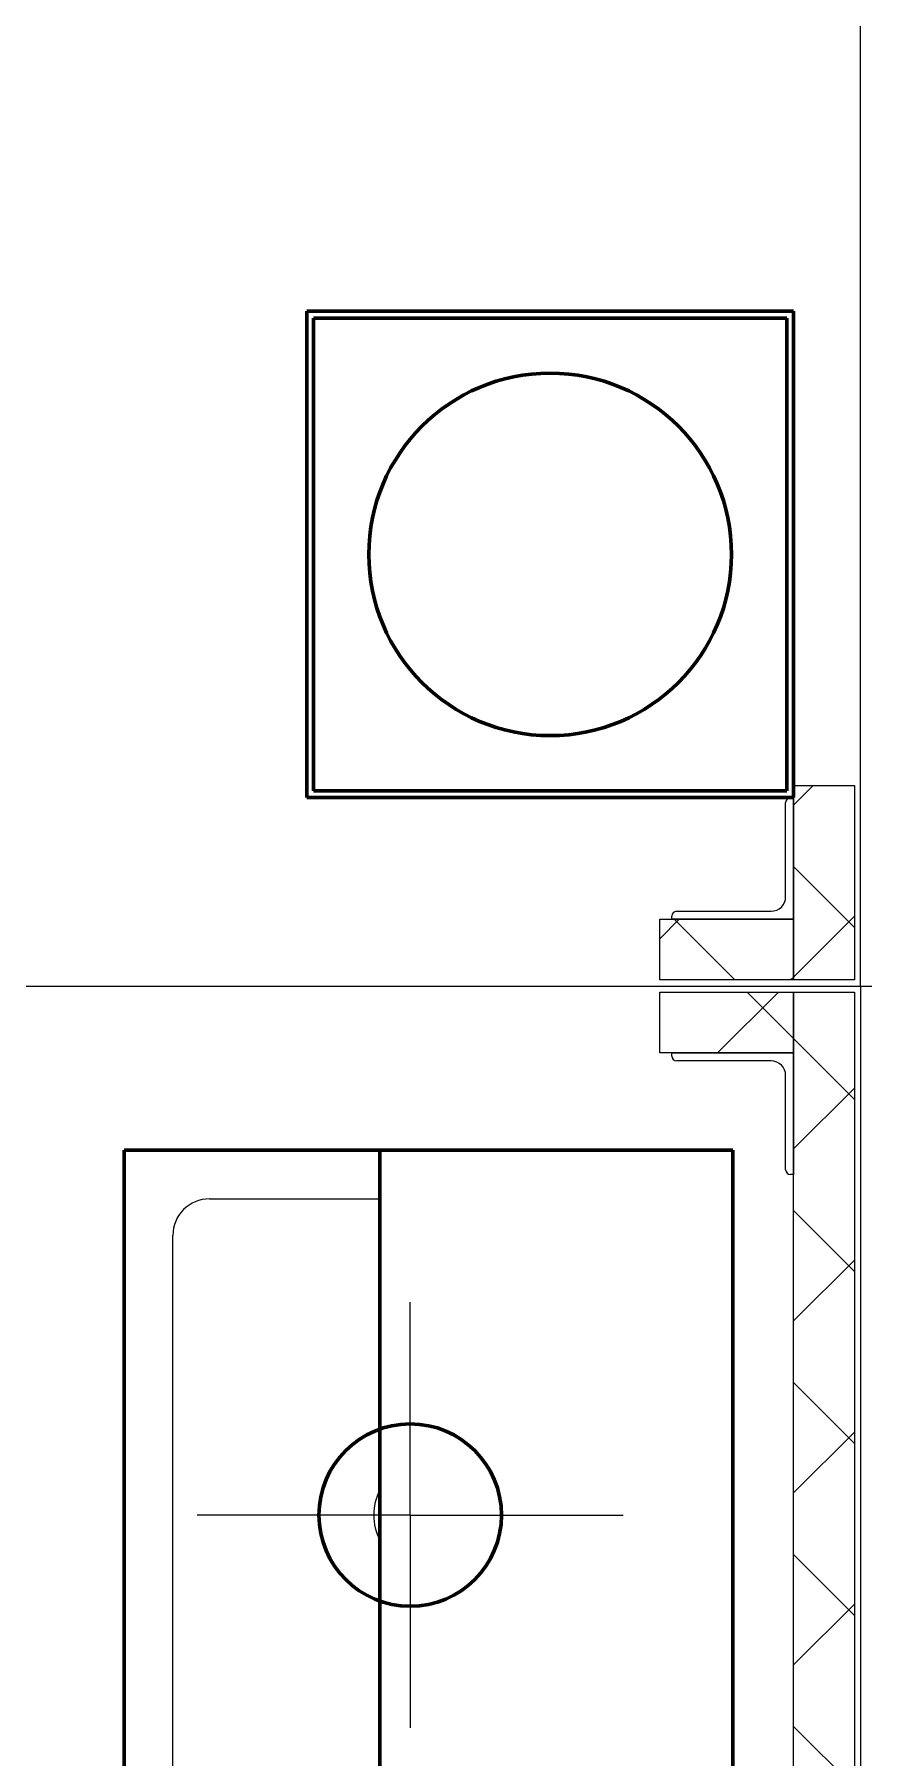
# Model space of a CAD drawing. Header units: millimetres. Extents: x 0 to 1680, y 0 to 594.
# Drawn here: x 625.84 to 639.47, y 467.09 to 495.43 of the extents above; entities that cross this region are included whole.
import ezdxf

# ---------------------------------------------------------------- set-up
doc = ezdxf.new("R2010")
doc.units = ezdxf.units.MM
for name, pattern in [('K5LT32792', [0]), ('K5LT_AXLED', [13.35, 8.85, -1.5, 1.5, -1.5]), ('K5LT_BASIC', [0]), ('K5LT_REINFORCED', [0]), ('K5LT_THIN', [0])]:
    doc.linetypes.add(name, pattern=pattern)
doc.layers.add('Системный слой', color=7, linetype='Continuous')
pattern_1 = [(45, (0, 0), (-1.4142136, 1.4142136), []), (135, (0, 0), (-1.4142136, -1.4142136), [])]

# ---------------------------------------------------------------- blocks, each defined once
blk = doc.blocks.new('U170')
at = {"layer": 'Системный слой'}
h = blk.add_hatch(dxfattribs=at)
h.set_pattern_fill('', angle=45, style=0, pattern_type=0)
h.set_pattern_definition(pattern_1)
h.paths.add_polyline_path([(639.318, 479.877), (639.318, 483.077), (638.318, 483.077), (638.318, 479.877)])
at = {"layer": 'Системный слой', "color": 150, "linetype": 'K5LT_BASIC', "lineweight": 25, "true_color": 0x0080ff}
for p, q in [((638.318, 483.077), (639.318, 483.077)), ((638.318, 480.877), (638.318, 483.077)), ((639.318, 483.077), (639.318, 479.877)), ((638.318, 479.877), (638.318, 480.877)), ((639.318, 479.877), (638.318, 479.877))]:
    blk.add_line(p, q, dxfattribs=at)
blk = doc.blocks.new('U171')
at = {"layer": 'Системный слой'}
h = blk.add_hatch(dxfattribs=at)
h.set_pattern_fill('', angle=45, style=0, pattern_type=0)
h.set_pattern_definition(pattern_1)
h.paths.add_polyline_path([(638.318, 479.877), (638.318, 480.877), (636.118, 480.877), (636.118, 479.877)])
at = {"layer": 'Системный слой', "color": 150, "linetype": 'K5LT_BASIC', "lineweight": 25, "true_color": 0x0080ff}
for p, q in [((636.118, 479.877), (636.118, 480.877)), ((636.118, 480.877), (638.318, 480.877)), ((638.318, 480.877), (638.318, 479.877)), ((638.318, 479.877), (636.118, 479.877))]:
    blk.add_line(p, q, dxfattribs=at)
blk = doc.blocks.new('U277')
at = {"layer": 'Системный слой', "color": 5, "linetype": 'K5LT32792', "lineweight": 60, "true_color": 0x0000ff}
for p, q in [((630.431, 482.99), (630.431, 490.764)), ((630.431, 490.764), (638.205, 490.764)), ((638.205, 490.764), (638.205, 482.99)), ((638.205, 482.99), (630.431, 482.99))]:
    blk.add_line(p, q, dxfattribs=at)
blk = doc.blocks.new('U279')
at = {"layer": 'Системный слой', "color": 5, "linetype": 'K5LT32792', "lineweight": 60, "true_color": 0x0000ff}
for p, q in [((638.318, 490.877), (630.318, 490.877)), ((630.318, 490.877), (630.318, 482.877)), ((638.318, 482.877), (638.318, 490.877)), ((630.318, 482.877), (638.318, 482.877))]:
    blk.add_line(p, q, dxfattribs=at)
blk = doc.blocks.new('U278')
at = {"layer": 'Системный слой'}
blk.add_blockref('U279', (0, 0), dxfattribs=at)
blk = doc.blocks.new('U276')
at = {"layer": 'Системный слой', "color": 5, "linetype": 'K5LT32792', "lineweight": 60, "true_color": 0x0000ff}
blk.add_circle((634.318, 486.877), 2.981, dxfattribs=at)
at = {"layer": 'Системный слой'}
for name in ['U278', 'U277']:
    blk.add_blockref(name, (0, 0), dxfattribs=at)
blk = doc.blocks.new('U478')
at = {"layer": 'Системный слой'}
h = blk.add_hatch(dxfattribs=at)
h.set_pattern_fill('', angle=45, style=0, pattern_type=0)
h.set_pattern_definition(pattern_1)
h.paths.add_polyline_path([(638.318, 478.677), (638.318, 479.677), (636.118, 479.677), (636.118, 478.677)])
at = {"layer": 'Системный слой', "color": 150, "linetype": 'K5LT_BASIC', "lineweight": 25, "true_color": 0x0080ff}
for p, q in [((636.118, 478.677), (636.118, 479.677)), ((636.118, 479.677), (638.318, 479.677)), ((638.318, 479.677), (638.318, 478.677)), ((638.318, 478.677), (636.118, 478.677))]:
    blk.add_line(p, q, dxfattribs=at)
blk = doc.blocks.new('U1102')
at = {"layer": 'Системный слой'}
h = blk.add_hatch(dxfattribs=at)
h.set_pattern_fill('', angle=45, style=0, pattern_type=0)
h.set_pattern_definition(pattern_1)
h.paths.add_polyline_path([(639.318, 463.377), (639.318, 479.677), (638.318, 479.677), (638.318, 463.377)])
at = {"layer": 'Системный слой', "color": 150, "linetype": 'K5LT_BASIC', "lineweight": 25, "true_color": 0x0080ff}
for p, q in [((638.318, 479.677), (639.318, 479.677)), ((638.318, 478.677), (638.318, 479.677)), ((639.318, 479.677), (639.318, 463.377)), ((638.318, 463.377), (638.318, 478.677)), ((638.818, 463.377), (638.318, 463.377)), ((639.318, 463.377), (638.818, 463.377))]:
    blk.add_line(p, q, dxfattribs=at)
blk = doc.blocks.new('U1108')
at = {"layer": 'Системный слой', "color": 150, "linetype": 'K5LT_BASIC', "lineweight": 25, "true_color": 0x0080ff}
for p, q in [((638.268, 482.877), (638.318, 482.877)), ((638.318, 482.877), (638.318, 480.877)), ((638.188, 481.247), (638.188, 482.797)), ((636.318, 480.877), (636.318, 480.927)), ((636.398, 481.007), (637.948, 481.007)), ((638.318, 480.877), (636.318, 480.877))]:
    blk.add_line(p, q, dxfattribs=at)
for centre, radius, start, end in [((638.268, 482.797), 0.08, 90, 180), ((637.948, 481.247), 0.24, 270, 0), ((636.398, 480.927), 0.08, 90, 180)]:
    blk.add_arc(centre, radius, start, end, dxfattribs=at)
blk = doc.blocks.new('U1103')
at = {"layer": 'Системный слой'}
blk.add_blockref('U1108', (0, 0), dxfattribs=at)
blk = doc.blocks.new('U1206')
at = {"layer": 'Системный слой', "color": 5, "linetype": 'K5LT32792', "lineweight": 60, "true_color": 0x0000ff}
for p, q in [((637.318, 477.077), (627.318, 477.077)), ((627.318, 477.077), (627.318, 465.077)), ((637.318, 465.077), (637.318, 477.077)), ((627.318, 465.077), (637.318, 465.077))]:
    blk.add_line(p, q, dxfattribs=at)
blk = doc.blocks.new('U1207')
at = {"layer": 'Системный слой', "color": 5, "linetype": 'K5LT32792', "lineweight": 60, "true_color": 0x0000ff}
for p, q in [((637.318, 477.077), (631.518, 477.077)), ((631.518, 477.077), (631.518, 465.077)), ((637.318, 465.077), (637.318, 477.077)), ((631.518, 465.077), (637.318, 465.077))]:
    blk.add_line(p, q, dxfattribs=at)
blk = doc.blocks.new('U1208')
at = {"layer": 'Системный слой', "color": 150, "linetype": 'K5LT_BASIC', "lineweight": 25, "true_color": 0x0080ff}
for p, q in [((628.718, 476.277), (631.518, 476.277)), ((628.118, 466.477), (628.118, 475.677)), ((631.518, 465.877), (628.718, 465.877))]:
    blk.add_line(p, q, dxfattribs=at)
for centre, start, end in [((628.718, 475.677), 90, 180), ((628.718, 466.477), 180, 270)]:
    blk.add_arc(centre, 0.6, start, end, dxfattribs=at)
blk = doc.blocks.new('U1205')
at = {"layer": 'Системный слой', "color": 7, "linetype": 'K5LT_THIN', "lineweight": 13}
blk.add_arc((632.318, 471.077), 0.9, 152.734, 207.266, dxfattribs=at)
at = {"layer": 'Системный слой'}
for name in ['U1206', 'U1207', 'U1208']:
    blk.add_blockref(name, (0, 0), dxfattribs=at)
blk = doc.blocks.new('U1488')
at = {"layer": 'Системный слой', "color": 150, "linetype": 'K5LT_BASIC', "lineweight": 25, "true_color": 0x0080ff}
for p, q in [((636.318, 478.627), (636.318, 478.677)), ((636.318, 478.677), (638.318, 478.677)), ((638.318, 478.677), (638.318, 476.677)), ((637.948, 478.547), (636.398, 478.547)), ((638.188, 476.757), (638.188, 478.307)), ((638.318, 476.677), (638.268, 476.677))]:
    blk.add_line(p, q, dxfattribs=at)
for centre, radius, start, end in [((636.398, 478.627), 0.08, 180, 270), ((637.948, 478.307), 0.24, 0, 90), ((638.268, 476.757), 0.08, 180, 270)]:
    blk.add_arc(centre, radius, start, end, dxfattribs=at)
blk = doc.blocks.new('U1519')
at = {"layer": 'Системный слой', "color": 30, "linetype": 'K5LT_AXLED', "lineweight": 13, "true_color": 0xff8000}
for q in [(632.018, 474.577), (628.518, 471.077), (632.018, 467.577), (635.518, 471.077)]:
    blk.add_line((632.018, 471.077), q, dxfattribs=at)
blk = doc.blocks.new('U1518')
at = {"layer": 'Системный слой', "color": 134, "linetype": 'K5LT_REINFORCED', "lineweight": 60, "true_color": 0x009696}
blk.add_circle((632.018, 471.077), 1.5, dxfattribs=at)
at = {"layer": 'Системный слой'}
blk.add_blockref('U1519', (0, 0), dxfattribs=at)

msp = doc.modelspace()

# ---------------------------------------------------------------- linework, layer by layer
at = {"layer": 'Системный слой', "color": 150, "linetype": 'K5LT_BASIC', "lineweight": 25, "true_color": 0x0080ff}
for p, q in [((639.41796, 479.77733), (639.41796, 529.17733)), ((606.98796, 479.77733), (639.41796, 479.77733)), ((639.41796, 479.77733), (745.41796, 479.77733)), ((639.41796, 479.77733), (639.41796, 429.77733))]:
    msp.add_line(p, q, dxfattribs=at)

# ---------------------------------------------------------------- block references
at = {"layer": 'Системный слой'}
for name in ['U1103', 'U276', 'U170', 'U171', 'U478', 'U1102', 'U1488', 'U1205', 'U1518']:
    msp.add_blockref(name, (0, 0), dxfattribs=at)

doc.saveas('drawing.dxf')
